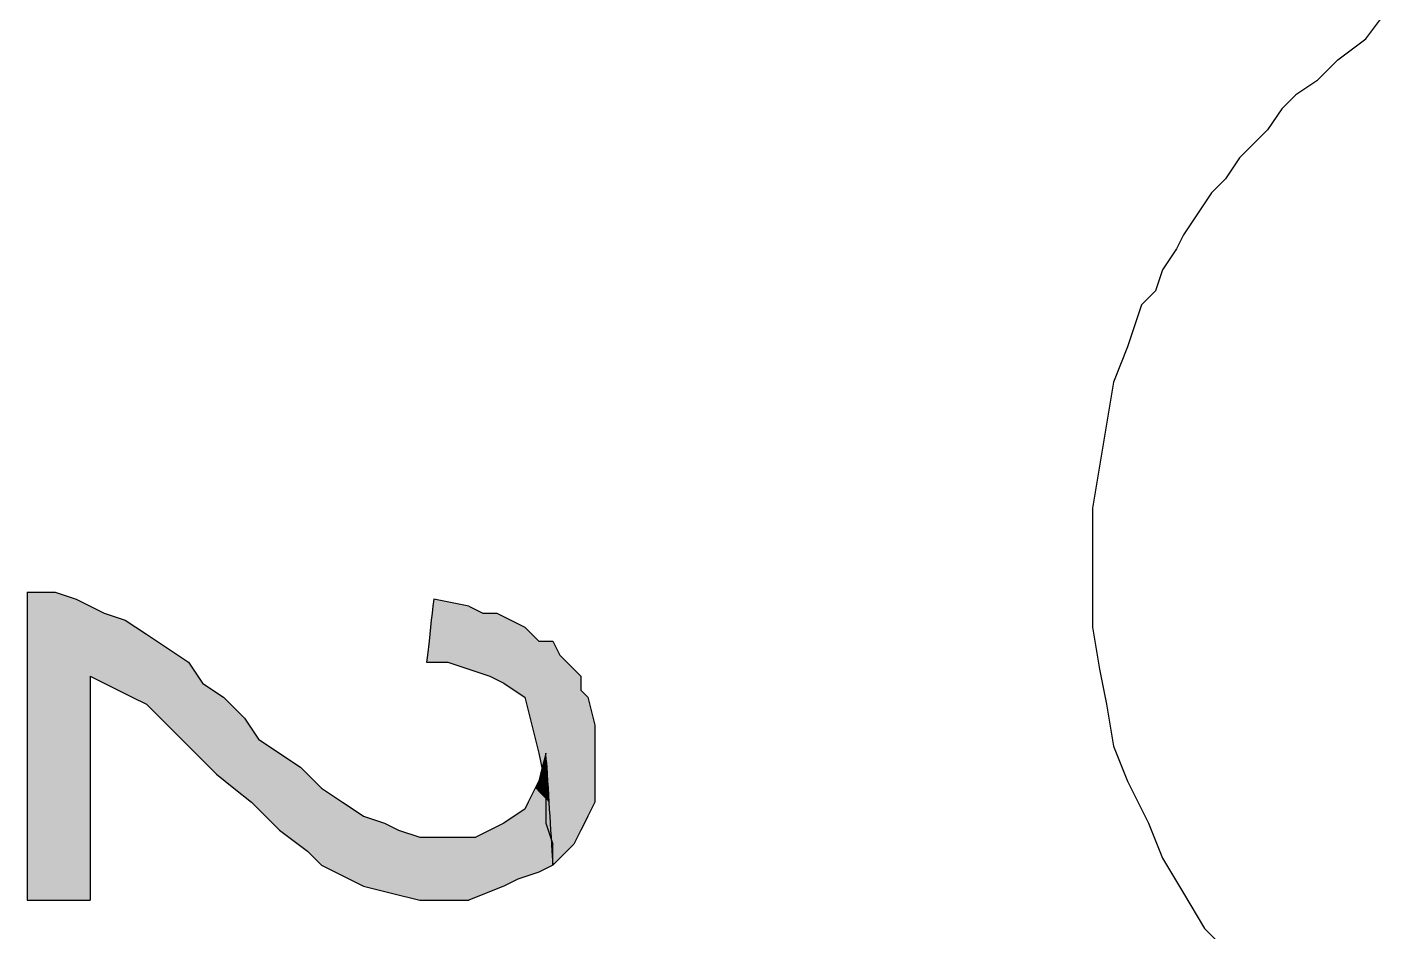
# Model space of a CAD drawing. Extents: x -1063 to 1100, y -467 to 441.
# Drawn here: x 940.3 to 972.63, y -61.33 to -39.81 of the extents above; entities that cross this region are included whole.
import ezdxf

# ---------------------------------------------------------------- set-up
doc = ezdxf.new("R2010")
doc.units = 0
doc.layers.add('H', color=7, linetype='CONTINUOUS')
doc.layers.add('P', color=250, linetype='CONTINUOUS')

# ---------------------------------------------------------------- blocks, each defined once
blk = doc.blocks.new('*U472')
at = {"layer": 'H', "color": 0, "linetype": 'CONTINUOUS'}
for p, q in [((940.298, -53.251), (940.965, -53.251)), ((940.298, -53.251), (940.298, -53.417)), ((940.965, -53.251), (941.465, -53.417)), ((940.298, -53.417), (940.298, -53.751)), ((941.465, -53.417), (942.132, -53.751)), ((940.298, -53.751), (940.298, -53.917)), ((940.298, -53.917), (940.298, -54.251)), ((942.132, -53.751), (942.632, -53.917)), ((942.632, -53.917), (943.132, -54.251)), ((940.298, -54.251), (940.298, -54.584)), ((943.132, -54.251), (943.632, -54.584)), ((940.298, -54.584), (940.298, -54.917)), ((943.632, -54.584), (944.132, -54.917)), ((940.298, -54.917), (940.298, -55.251)), ((944.132, -54.917), (944.354, -55.251)), ((940.298, -55.251), (940.298, -55.417)), ((941.798, -55.251), (941.798, -55.417)), ((941.798, -55.251), (942.132, -55.417)), ((944.354, -55.251), (944.465, -55.417)), ((940.298, -55.417), (940.298, -55.584)), ((940.298, -55.584), (940.298, -55.751)), ((941.798, -55.417), (941.798, -55.584)), ((941.798, -55.584), (941.798, -55.751)), ((942.132, -55.417), (942.465, -55.584)), ((942.465, -55.584), (942.798, -55.751)), ((944.465, -55.417), (944.715, -55.584)), ((944.715, -55.584), (944.965, -55.751)), ((940.298, -55.751), (940.298, -55.917)), ((940.298, -55.917), (940.298, -56.251)), ((941.798, -55.751), (941.798, -55.917)), ((941.798, -55.917), (941.798, -56.251)), ((942.798, -55.751), (943.132, -55.917)), ((943.132, -55.917), (943.465, -56.251)), ((944.965, -55.751), (945.132, -55.917)), ((945.132, -55.917), (945.465, -56.251)), ((940.298, -56.251), (940.298, -56.417)), ((941.798, -56.251), (941.798, -56.417)), ((943.465, -56.251), (943.632, -56.417)), ((945.465, -56.251), (945.576, -56.417)), ((940.298, -56.417), (940.298, -56.751)), ((941.798, -56.417), (941.798, -56.751)), ((943.632, -56.417), (943.965, -56.751)), ((945.576, -56.417), (945.798, -56.751)), ((940.298, -56.751), (940.298, -56.917)), ((941.798, -56.751), (941.798, -56.917)), ((943.965, -56.751), (944.132, -56.917)), ((945.798, -56.751), (946.048, -56.917)), ((940.298, -56.917), (940.298, -57.084)), ((940.298, -57.084), (940.298, -57.251)), ((941.798, -56.917), (941.798, -57.084)), ((941.798, -57.084), (941.798, -57.251)), ((944.132, -56.917), (944.298, -57.084)), ((944.298, -57.084), (944.465, -57.251)), ((946.048, -56.917), (946.298, -57.084)), ((946.298, -57.084), (946.548, -57.251)), ((952.632, -57.084), (952.59, -57.251)), ((952.642, -57.251), (952.632, -57.084)), ((940.298, -57.251), (940.298, -57.417)), ((940.298, -57.417), (940.298, -57.584)), ((941.798, -57.251), (941.798, -57.417)), ((941.798, -57.417), (941.798, -57.584)), ((944.465, -57.251), (944.632, -57.417)), ((944.632, -57.417), (944.798, -57.584)), ((946.548, -57.251), (946.798, -57.417)), ((946.798, -57.417), (946.965, -57.584)), ((952.548, -57.417), (952.507, -57.584)), ((952.59, -57.251), (952.548, -57.417)), ((952.642, -57.251), (952.653, -57.417)), ((952.653, -57.417), (952.663, -57.584)), ((940.298, -57.584), (940.298, -57.751)), ((940.298, -57.751), (940.298, -57.917)), ((941.798, -57.584), (941.798, -57.751)), ((941.798, -57.751), (941.798, -57.917)), ((944.798, -57.584), (945.007, -57.751)), ((945.007, -57.751), (945.215, -57.917)), ((946.965, -57.584), (947.132, -57.751)), ((947.132, -57.751), (947.298, -57.917)), ((952.465, -57.751), (952.382, -57.917)), ((952.507, -57.584), (952.465, -57.751)), ((952.663, -57.584), (952.673, -57.751)), ((952.673, -57.751), (952.684, -57.917)), ((940.298, -57.917), (940.298, -58.251)), ((941.798, -57.917), (941.798, -58.251)), ((945.215, -57.917), (945.632, -58.251)), ((947.298, -57.917), (947.798, -58.251)), ((952.382, -57.917), (952.215, -58.251)), ((952.684, -57.917), (952.705, -58.251)), ((940.298, -58.251), (940.298, -58.417)), ((940.298, -58.417), (940.298, -58.584)), ((941.798, -58.251), (941.798, -58.417)), ((941.798, -58.417), (941.798, -58.584)), ((945.632, -58.251), (945.798, -58.417)), ((945.798, -58.417), (945.965, -58.584)), ((947.798, -58.251), (948.048, -58.417)), ((948.048, -58.417), (948.298, -58.584)), ((952.132, -58.417), (951.882, -58.584)), ((952.215, -58.251), (952.132, -58.417)), ((952.705, -58.251), (952.715, -58.417)), ((952.715, -58.417), (952.725, -58.584)), ((940.298, -58.584), (940.298, -58.751)), ((940.298, -58.751), (940.298, -58.917)), ((941.798, -58.584), (941.798, -58.751)), ((941.798, -58.751), (941.798, -58.917)), ((945.965, -58.584), (946.132, -58.751)), ((946.132, -58.751), (946.298, -58.917)), ((948.298, -58.584), (948.798, -58.751)), ((948.798, -58.751), (949.132, -58.917)), ((951.632, -58.751), (951.298, -58.917)), ((951.882, -58.584), (951.632, -58.751)), ((952.725, -58.584), (952.736, -58.751)), ((952.736, -58.751), (952.746, -58.917)), ((940.298, -58.917), (940.298, -59.084)), ((940.298, -59.084), (940.298, -59.417)), ((941.798, -58.917), (941.798, -59.084)), ((941.798, -59.084), (941.798, -59.417)), ((946.298, -58.917), (946.521, -59.084)), ((946.521, -59.084), (946.965, -59.417)), ((949.132, -58.917), (949.632, -59.084)), ((949.632, -59.084), (950.132, -59.084)), ((950.132, -59.084), (950.465, -59.084)), ((950.465, -59.084), (950.965, -59.084)), ((951.298, -58.917), (950.965, -59.084)), ((952.746, -58.917), (952.757, -59.084)), ((952.757, -59.084), (952.778, -59.417)), ((940.298, -59.417), (940.298, -59.751)), ((941.798, -59.417), (941.798, -59.751)), ((946.965, -59.417), (947.298, -59.751)), ((952.778, -59.417), (952.798, -59.751)), ((940.298, -59.751), (940.298, -59.917)), ((941.798, -59.751), (941.798, -59.917)), ((947.298, -59.751), (947.632, -59.917)), ((952.798, -59.751), (952.465, -59.917)), ((940.298, -59.917), (940.298, -60.084)), ((940.298, -60.084), (940.298, -60.251)), ((941.798, -59.917), (941.798, -60.084)), ((941.798, -60.084), (941.798, -60.251)), ((947.632, -59.917), (947.965, -60.084)), ((947.965, -60.084), (948.298, -60.251)), ((951.965, -60.084), (951.632, -60.251)), ((952.465, -59.917), (951.965, -60.084)), ((940.298, -60.251), (940.298, -60.417)), ((940.298, -60.417), (940.298, -60.584)), ((941.798, -60.251), (941.798, -60.417)), ((941.798, -60.417), (941.798, -60.584)), ((948.298, -60.251), (948.965, -60.417)), ((948.965, -60.417), (949.632, -60.584)), ((951.215, -60.417), (950.798, -60.584)), ((951.632, -60.251), (951.215, -60.417)), ((940.298, -60.584), (941.798, -60.584)), ((949.632, -60.584), (950.132, -60.584)), ((950.132, -60.584), (950.798, -60.584))]:
    blk.add_line(p, q, dxfattribs=at)
for points in [[(940.298, -53.251), (940.298, -53.251), (940.965, -53.251)], [(940.298, -53.251), (940.298, -53.417), (941.465, -53.417)], [(940.298, -53.417), (940.298, -53.751), (942.132, -53.751)], [(940.298, -53.751), (940.298, -53.917), (942.632, -53.917)], [(940.298, -53.917), (940.298, -54.251), (943.132, -54.251)], [(940.298, -54.251), (940.298, -54.584), (943.632, -54.584)], [(940.298, -54.584), (940.298, -54.917), (944.132, -54.917)], [(940.298, -54.917), (940.298, -55.251), (944.354, -55.251)], [(940.298, -55.251), (940.298, -55.417), (941.798, -55.417)], [(941.798, -55.251), (942.132, -55.417), (944.465, -55.417)], [(940.298, -55.417), (940.298, -55.584), (941.798, -55.584)], [(940.298, -55.584), (940.298, -55.751), (941.798, -55.751)], [(942.132, -55.417), (942.465, -55.584), (944.715, -55.584)], [(942.465, -55.584), (942.798, -55.751), (944.965, -55.751)], [(940.298, -55.751), (940.298, -55.917), (941.798, -55.917)], [(940.298, -55.917), (940.298, -56.251), (941.798, -56.251)], [(942.798, -55.751), (943.132, -55.917), (945.132, -55.917)], [(943.132, -55.917), (943.465, -56.251), (945.465, -56.251)], [(940.298, -56.251), (940.298, -56.417), (941.798, -56.417)], [(943.465, -56.251), (943.632, -56.417), (945.576, -56.417)], [(940.298, -56.417), (940.298, -56.751), (941.798, -56.751)], [(943.632, -56.417), (943.965, -56.751), (945.798, -56.751)], [(940.298, -56.751), (940.298, -56.917), (941.798, -56.917)], [(943.965, -56.751), (944.132, -56.917), (946.048, -56.917)], [(940.298, -56.917), (940.298, -57.084), (941.798, -57.084)], [(940.298, -57.084), (940.298, -57.251), (941.798, -57.251)], [(944.132, -56.917), (944.298, -57.084), (946.298, -57.084)], [(944.298, -57.084), (944.465, -57.251), (946.548, -57.251)], [(952.632, -57.084), (952.59, -57.251), (952.642, -57.251)], [(940.298, -57.251), (940.298, -57.417), (941.798, -57.417)], [(940.298, -57.417), (940.298, -57.584), (941.798, -57.584)], [(944.465, -57.251), (944.632, -57.417), (946.798, -57.417)], [(944.632, -57.417), (944.798, -57.584), (946.965, -57.584)], [(952.548, -57.417), (952.507, -57.584), (952.663, -57.584)], [(952.59, -57.251), (952.548, -57.417), (952.653, -57.417)], [(940.298, -57.584), (940.298, -57.751), (941.798, -57.751)], [(940.298, -57.751), (940.298, -57.917), (941.798, -57.917)], [(944.798, -57.584), (945.007, -57.751), (947.132, -57.751)], [(945.007, -57.751), (945.215, -57.917), (947.298, -57.917)], [(952.465, -57.751), (952.382, -57.917), (952.684, -57.917)], [(952.507, -57.584), (952.465, -57.751), (952.673, -57.751)], [(940.298, -57.917), (940.298, -58.251), (941.798, -58.251)], [(945.215, -57.917), (945.632, -58.251), (947.798, -58.251)], [(952.382, -57.917), (952.215, -58.251), (952.705, -58.251)], [(940.298, -58.251), (940.298, -58.417), (941.798, -58.417)], [(940.298, -58.417), (940.298, -58.584), (941.798, -58.584)], [(945.632, -58.251), (945.798, -58.417), (948.048, -58.417)], [(945.798, -58.417), (945.965, -58.584), (948.298, -58.584)], [(952.132, -58.417), (951.882, -58.584), (952.725, -58.584)], [(952.215, -58.251), (952.132, -58.417), (952.715, -58.417)], [(940.298, -58.584), (940.298, -58.751), (941.798, -58.751)], [(940.298, -58.751), (940.298, -58.917), (941.798, -58.917)], [(945.965, -58.584), (946.132, -58.751), (948.798, -58.751)], [(946.132, -58.751), (946.298, -58.917), (949.132, -58.917)], [(951.632, -58.751), (951.298, -58.917), (952.746, -58.917)], [(951.882, -58.584), (951.632, -58.751), (952.736, -58.751)], [(940.298, -58.917), (940.298, -59.084), (941.798, -59.084)], [(940.298, -59.084), (940.298, -59.417), (941.798, -59.417)], [(946.298, -58.917), (946.521, -59.084), (949.632, -59.084)], [(946.521, -59.084), (946.965, -59.417), (952.778, -59.417)], [(949.632, -59.084), (949.632, -59.084), (950.132, -59.084)], [(950.132, -59.084), (950.132, -59.084), (950.465, -59.084)], [(950.465, -59.084), (950.465, -59.084), (950.965, -59.084)], [(951.298, -58.917), (950.965, -59.084), (952.757, -59.084)], [(940.298, -59.417), (940.298, -59.751), (941.798, -59.751)], [(946.965, -59.417), (947.298, -59.751), (952.798, -59.751)], [(940.298, -59.751), (940.298, -59.917), (941.798, -59.917)], [(947.298, -59.751), (947.632, -59.917), (952.465, -59.917)], [(940.298, -59.917), (940.298, -60.084), (941.798, -60.084)], [(940.298, -60.084), (940.298, -60.251), (941.798, -60.251)], [(947.632, -59.917), (947.965, -60.084), (951.965, -60.084)], [(947.965, -60.084), (948.298, -60.251), (951.632, -60.251)], [(940.298, -60.251), (940.298, -60.417), (941.798, -60.417)], [(940.298, -60.417), (940.298, -60.584), (941.798, -60.584)], [(948.298, -60.251), (948.965, -60.417), (951.215, -60.417)], [(948.965, -60.417), (949.632, -60.584), (950.798, -60.584)], [(940.298, -60.584), (940.298, -60.584), (941.798, -60.584)], [(949.632, -60.584), (949.632, -60.584), (950.132, -60.584)], [(950.132, -60.584), (950.132, -60.584), (950.798, -60.584)]]:
    blk.add_solid(points, dxfattribs=at)
at = {"layer": 'H', "color": 0, "linetype": 'CONTINUOUS', "extrusion": (0, 0, -1)}
for points in [[(-940.298, -53.251), (-940.965, -53.251), (-941.465, -53.417)], [(-940.298, -53.417), (-941.465, -53.417), (-942.132, -53.751)], [(-940.298, -53.751), (-942.132, -53.751), (-942.632, -53.917)], [(-940.298, -53.917), (-942.632, -53.917), (-943.132, -54.251)], [(-940.298, -54.251), (-943.132, -54.251), (-943.632, -54.584)], [(-940.298, -54.584), (-943.632, -54.584), (-944.132, -54.917)], [(-940.298, -54.917), (-944.132, -54.917), (-944.354, -55.251)], [(-940.298, -55.251), (-941.798, -55.251), (-941.798, -55.417)], [(-941.798, -55.251), (-944.354, -55.251), (-944.465, -55.417)], [(-940.298, -55.417), (-941.798, -55.417), (-941.798, -55.584)], [(-940.298, -55.584), (-941.798, -55.584), (-941.798, -55.751)], [(-942.132, -55.417), (-944.465, -55.417), (-944.715, -55.584)], [(-942.465, -55.584), (-944.715, -55.584), (-944.965, -55.751)], [(-940.298, -55.751), (-941.798, -55.751), (-941.798, -55.917)], [(-940.298, -55.917), (-941.798, -55.917), (-941.798, -56.251)], [(-942.798, -55.751), (-944.965, -55.751), (-945.132, -55.917)], [(-943.132, -55.917), (-945.132, -55.917), (-945.465, -56.251)], [(-940.298, -56.251), (-941.798, -56.251), (-941.798, -56.417)], [(-943.465, -56.251), (-945.465, -56.251), (-945.576, -56.417)], [(-940.298, -56.417), (-941.798, -56.417), (-941.798, -56.751)], [(-943.632, -56.417), (-945.576, -56.417), (-945.798, -56.751)], [(-940.298, -56.751), (-941.798, -56.751), (-941.798, -56.917)], [(-943.965, -56.751), (-945.798, -56.751), (-946.048, -56.917)], [(-940.298, -56.917), (-941.798, -56.917), (-941.798, -57.084)], [(-940.298, -57.084), (-941.798, -57.084), (-941.798, -57.251)], [(-944.132, -56.917), (-946.048, -56.917), (-946.298, -57.084)], [(-944.298, -57.084), (-946.298, -57.084), (-946.548, -57.251)], [(-940.298, -57.251), (-941.798, -57.251), (-941.798, -57.417)], [(-940.298, -57.417), (-941.798, -57.417), (-941.798, -57.584)], [(-944.465, -57.251), (-946.548, -57.251), (-946.798, -57.417)], [(-944.632, -57.417), (-946.798, -57.417), (-946.965, -57.584)], [(-952.548, -57.417), (-952.653, -57.417), (-952.663, -57.584)], [(-952.59, -57.251), (-952.642, -57.251), (-952.653, -57.417)], [(-940.298, -57.584), (-941.798, -57.584), (-941.798, -57.751)], [(-940.298, -57.751), (-941.798, -57.751), (-941.798, -57.917)], [(-944.798, -57.584), (-946.965, -57.584), (-947.132, -57.751)], [(-945.007, -57.751), (-947.132, -57.751), (-947.298, -57.917)], [(-952.465, -57.751), (-952.673, -57.751), (-952.684, -57.917)], [(-952.507, -57.584), (-952.663, -57.584), (-952.673, -57.751)], [(-940.298, -57.917), (-941.798, -57.917), (-941.798, -58.251)], [(-945.215, -57.917), (-947.298, -57.917), (-947.798, -58.251)], [(-952.382, -57.917), (-952.684, -57.917), (-952.705, -58.251)], [(-940.298, -58.251), (-941.798, -58.251), (-941.798, -58.417)], [(-940.298, -58.417), (-941.798, -58.417), (-941.798, -58.584)], [(-945.632, -58.251), (-947.798, -58.251), (-948.048, -58.417)], [(-945.798, -58.417), (-948.048, -58.417), (-948.298, -58.584)], [(-952.132, -58.417), (-952.715, -58.417), (-952.725, -58.584)], [(-952.215, -58.251), (-952.705, -58.251), (-952.715, -58.417)], [(-940.298, -58.584), (-941.798, -58.584), (-941.798, -58.751)], [(-940.298, -58.751), (-941.798, -58.751), (-941.798, -58.917)], [(-945.965, -58.584), (-948.298, -58.584), (-948.798, -58.751)], [(-946.132, -58.751), (-948.798, -58.751), (-949.132, -58.917)], [(-951.632, -58.751), (-952.736, -58.751), (-952.746, -58.917)], [(-951.882, -58.584), (-952.725, -58.584), (-952.736, -58.751)], [(-940.298, -58.917), (-941.798, -58.917), (-941.798, -59.084)], [(-940.298, -59.084), (-941.798, -59.084), (-941.798, -59.417)], [(-946.298, -58.917), (-949.132, -58.917), (-949.632, -59.084)], [(-946.521, -59.084), (-952.757, -59.084), (-952.778, -59.417)], [(-951.298, -58.917), (-952.746, -58.917), (-952.757, -59.084)], [(-940.298, -59.417), (-941.798, -59.417), (-941.798, -59.751)], [(-946.965, -59.417), (-952.778, -59.417), (-952.798, -59.751)], [(-940.298, -59.751), (-941.798, -59.751), (-941.798, -59.917)], [(-947.298, -59.751), (-952.798, -59.751), (-952.465, -59.917)], [(-940.298, -59.917), (-941.798, -59.917), (-941.798, -60.084)], [(-940.298, -60.084), (-941.798, -60.084), (-941.798, -60.251)], [(-947.632, -59.917), (-952.465, -59.917), (-951.965, -60.084)], [(-947.965, -60.084), (-951.965, -60.084), (-951.632, -60.251)], [(-940.298, -60.251), (-941.798, -60.251), (-941.798, -60.417)], [(-940.298, -60.417), (-941.798, -60.417), (-941.798, -60.584)], [(-948.298, -60.251), (-951.632, -60.251), (-951.215, -60.417)], [(-948.965, -60.417), (-951.215, -60.417), (-950.798, -60.584)]]:
    blk.add_solid(points, dxfattribs=at)
blk = doc.blocks.new('*U473')
at = {"layer": 'H', "color": 0, "linetype": 'CONTINUOUS'}
for p, q in [((949.946, -53.584), (949.928, -53.751)), ((949.965, -53.417), (949.946, -53.584)), ((950.798, -53.584), (949.965, -53.417)), ((950.798, -53.584), (951.132, -53.751)), ((949.909, -53.917), (949.891, -54.084)), ((949.928, -53.751), (949.909, -53.917)), ((951.132, -53.751), (951.465, -53.751)), ((951.465, -53.751), (951.798, -53.917)), ((951.798, -53.917), (952.132, -54.084)), ((949.891, -54.084), (949.854, -54.417)), ((952.132, -54.084), (952.465, -54.417)), ((949.854, -54.417), (949.817, -54.751)), ((952.465, -54.417), (952.798, -54.417)), ((952.798, -54.417), (952.965, -54.751)), ((949.817, -54.751), (949.798, -54.917)), ((949.798, -54.917), (950.298, -54.917)), ((950.298, -54.917), (950.798, -55.084)), ((952.965, -54.751), (953.132, -54.917)), ((953.132, -54.917), (953.298, -55.084)), ((950.798, -55.084), (951.298, -55.251)), ((951.298, -55.251), (951.632, -55.417)), ((953.298, -55.084), (953.465, -55.251)), ((953.465, -55.251), (953.465, -55.417)), ((951.632, -55.417), (951.882, -55.584)), ((951.882, -55.584), (952.132, -55.751)), ((953.465, -55.417), (953.465, -55.584)), ((953.465, -55.584), (953.632, -55.751)), ((952.132, -55.751), (952.298, -56.417)), ((953.632, -55.751), (953.798, -56.417)), ((952.298, -56.417), (952.465, -57.084)), ((953.798, -56.417), (953.798, -57.084)), ((952.465, -57.084), (952.565, -57.584)), ((953.798, -57.084), (953.798, -57.584)), ((952.565, -57.584), (952.632, -57.917)), ((953.798, -57.584), (953.798, -57.917)), ((952.632, -57.917), (952.632, -58.251)), ((953.798, -57.917), (953.798, -58.251)), ((952.632, -58.251), (952.632, -58.584)), ((953.798, -58.251), (953.632, -58.584)), ((952.632, -58.584), (952.632, -58.751)), ((952.632, -58.751), (952.687, -58.917)), ((953.548, -58.751), (953.465, -58.917)), ((953.632, -58.584), (953.548, -58.751)), ((952.687, -58.917), (952.798, -59.251)), ((953.465, -58.917), (953.298, -59.251)), ((953.298, -59.251), (952.798, -59.751)), ((952.798, -59.751), (952.798, -59.251))]:
    blk.add_line(p, q, dxfattribs=at)
for points in [[(949.946, -53.584), (949.928, -53.751), (951.132, -53.751)], [(949.965, -53.417), (949.946, -53.584), (950.798, -53.584)], [(949.909, -53.917), (949.891, -54.084), (952.132, -54.084)], [(949.928, -53.751), (949.909, -53.917), (951.798, -53.917)], [(951.132, -53.751), (951.132, -53.751), (951.465, -53.751)], [(949.891, -54.084), (949.854, -54.417), (952.465, -54.417)], [(949.854, -54.417), (949.817, -54.751), (952.965, -54.751)], [(952.465, -54.417), (952.465, -54.417), (952.798, -54.417)], [(949.817, -54.751), (949.798, -54.917), (953.132, -54.917)], [(949.798, -54.917), (949.798, -54.917), (950.298, -54.917)], [(950.298, -54.917), (950.798, -55.084), (953.298, -55.084)], [(950.798, -55.084), (951.298, -55.251), (953.465, -55.251)], [(951.298, -55.251), (951.632, -55.417), (953.465, -55.417)], [(951.632, -55.417), (951.882, -55.584), (953.465, -55.584)], [(951.882, -55.584), (952.132, -55.751), (953.632, -55.751)], [(952.132, -55.751), (952.298, -56.417), (953.798, -56.417)], [(952.298, -56.417), (952.465, -57.084), (953.798, -57.084)], [(952.465, -57.084), (952.565, -57.584), (953.798, -57.584)], [(952.565, -57.584), (952.632, -57.917), (953.798, -57.917)], [(952.632, -57.917), (952.632, -58.251), (953.798, -58.251)], [(952.632, -58.251), (952.632, -58.584), (953.632, -58.584)], [(952.632, -58.584), (952.632, -58.751), (953.548, -58.751)], [(952.632, -58.751), (952.687, -58.917), (953.465, -58.917)], [(952.687, -58.917), (952.798, -59.251), (953.298, -59.251)]]:
    blk.add_solid(points, dxfattribs=at)
at = {"layer": 'H', "color": 0, "linetype": 'CONTINUOUS', "extrusion": (0, 0, -1)}
for points in [[(-949.946, -53.584), (-950.798, -53.584), (-951.132, -53.751)], [(-949.909, -53.917), (-951.798, -53.917), (-952.132, -54.084)], [(-949.928, -53.751), (-951.465, -53.751), (-951.798, -53.917)], [(-949.891, -54.084), (-952.132, -54.084), (-952.465, -54.417)], [(-949.854, -54.417), (-952.798, -54.417), (-952.965, -54.751)], [(-949.817, -54.751), (-952.965, -54.751), (-953.132, -54.917)], [(-950.298, -54.917), (-953.132, -54.917), (-953.298, -55.084)], [(-950.798, -55.084), (-953.298, -55.084), (-953.465, -55.251)], [(-951.298, -55.251), (-953.465, -55.251), (-953.465, -55.417)], [(-951.632, -55.417), (-953.465, -55.417), (-953.465, -55.584)], [(-951.882, -55.584), (-953.465, -55.584), (-953.632, -55.751)], [(-952.132, -55.751), (-953.632, -55.751), (-953.798, -56.417)], [(-952.298, -56.417), (-953.798, -56.417), (-953.798, -57.084)], [(-952.465, -57.084), (-953.798, -57.084), (-953.798, -57.584)], [(-952.565, -57.584), (-953.798, -57.584), (-953.798, -57.917)], [(-952.632, -57.917), (-953.798, -57.917), (-953.798, -58.251)], [(-952.632, -58.251), (-953.798, -58.251), (-953.632, -58.584)], [(-952.632, -58.584), (-953.632, -58.584), (-953.548, -58.751)], [(-952.632, -58.751), (-953.548, -58.751), (-953.465, -58.917)], [(-952.687, -58.917), (-953.465, -58.917), (-953.298, -59.251)], [(-952.798, -59.251), (-953.298, -59.251), (-952.798, -59.751)]]:
    blk.add_solid(points, dxfattribs=at)

msp = doc.modelspace()

# ---------------------------------------------------------------- linework, layer by layer
at = {"layer": 'P', "color": 0, "linetype": 'CONTINUOUS'}
for points in [[(971.465, -40.584), (972.132, -40.084), (972.632, -39.417)], [(971.465, -40.584), (970.965, -41.084), (970.465, -41.417), (970.132, -41.751), (969.798, -42.251), (969.465, -42.584), (969.132, -42.917), (968.798, -43.417), (968.465, -43.751), (968.132, -44.251), (967.798, -44.751), (967.632, -45.084), (967.298, -45.584), (967.132, -46.084), (966.798, -46.417), (966.632, -46.917), (966.465, -47.417), (966.132, -48.251), (965.965, -49.251), (965.798, -50.251), (965.632, -51.251), (965.632, -52.084), (965.632, -53.084), (965.632, -54.084), (965.798, -55.084), (965.965, -55.917), (966.132, -56.917), (966.465, -57.751), (966.965, -58.751), (967.298, -59.584), (967.798, -60.417), (968.298, -61.251), (968.965, -61.917)]]:
    msp.add_lwpolyline(points, dxfattribs=at)

# ---------------------------------------------------------------- block references
at = {"layer": 'H', "color": 0, "linetype": 'CONTINUOUS'}
for name in ['*U472', '*U473']:
    msp.add_blockref(name, (0, 0), dxfattribs=at)

doc.saveas('drawing.dxf')
